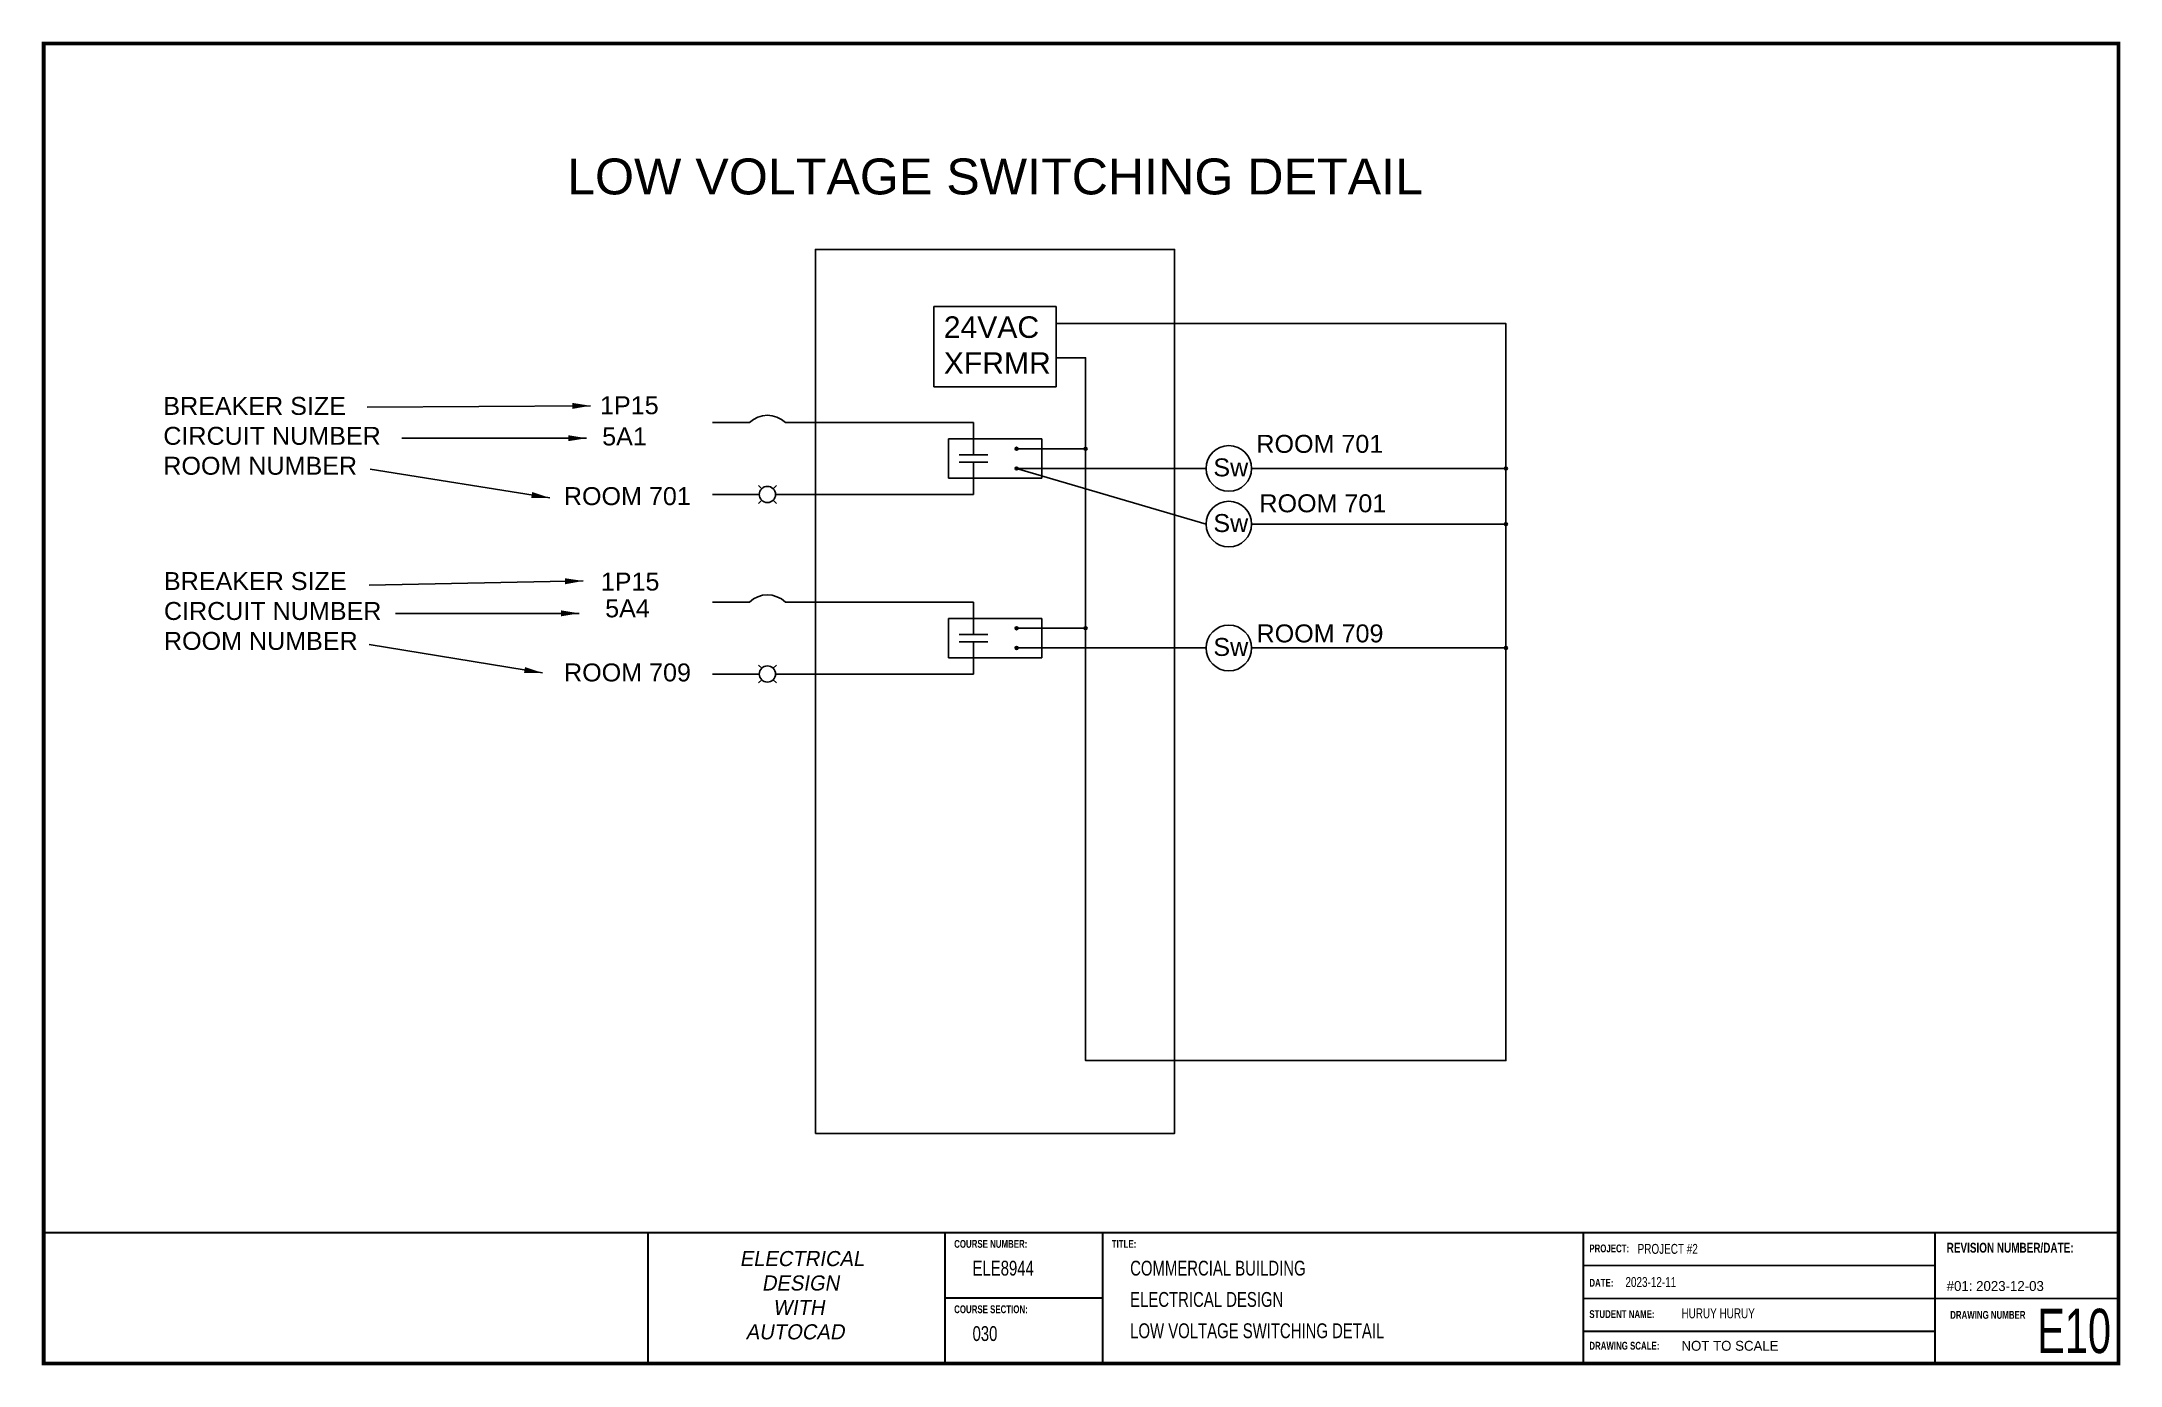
# Paper-space layout 'LV Switching' of a CAD drawing. Header units: millimetres. Extents: x 1 to 422, y 1 to 270.
# The model-space entities are those that its viewports show. They can reach past a viewport. Long polylines and large blocks are cut down to what shows.
import ezdxf
from ezdxf.enums import TextEntityAlignment as Align

# ---------------------------------------------------------------- set-up
doc = ezdxf.new("R2010")
doc.units = ezdxf.units.MM
for name, color, linetype in [('A-TL-LIN-BRDR', 5, 'Continuous'), ('A-TL-LIN-HORZ', 5, 'Continuous'), ('A-TL-LOGO', 5, 'Continuous'), ('A-TL-TXT-ARCH', 250, 'Continuous'), ('A-TL-TXT-RED', 1, 'Continuous'), ('E-NW-TAB-CCT', 5, 'Continuous')]:
    doc.layers.add(name, color=color, linetype=linetype)
doc.styles.add('ARCH', font='comic.ttf')
doc.styles.add('Arial', font='arial.ttf', dxfattribs={"height": 300})
doc.styles.get("Standard").update_dxf_attribs({"font": 'arial.ttf'})
doc.styles.add('TITLE', font='_romant.shx', dxfattribs={"oblique": 10, "bigfont": 'bigfont.shx'})
doc.styles.add('UNIV2', font='', dxfattribs={"width": 0.75, "height": 0.09375})
doc.styles.get('UNIV2').set_extended_font_data('Univers-Light-Normal', bold=True)
doc.dimstyles.get("Standard").update_dxf_attribs({"dimtxt": 0.18, "dimasz": 0.18, "dimexe": 0.18, "dimexo": 0.0625, "dimgap": 0.09, "dimtad": 0, "dimtih": 1, "dimtoh": 1, "dimdec": 4, "dimzin": 0, "dimdsep": 46, "dimtxsty": 'Standard', "dimcen": 0.09, "dimadec": 0, "dimazin": 0, "dimtfac": 1, "dimtdec": 4, "dimtofl": 0, "dimtmove": 0, "dimatfit": 3, "dimfxl": 1, "dimtolj": 1, "dimtzin": 0, "dimarcsym": 0})

# ---------------------------------------------------------------- blocks, each defined once
blk = doc.blocks.new('TITLEBLOCK TABLOID 17X11')
at = {"layer": 'A-TL-LIN-BRDR', "const_width": 79.4}
blk.add_lwpolyline([(0, 0), (41910, 0), (41910, 26670), (0, 26670)], close=True, dxfattribs=at)
at = {"layer": 'A-TL-LIN-BRDR', "const_width": 41.5}
for points in [[(-2, 2642), (41910, 2642)], [(12208, 2642), (12208, 0)], [(18210, 2642), (18210, 0)], [(21393, 2642), (21393, 0)], [(31100, 2642), (31100, 0)], [(38207, 2642), (38207, 0)], [(18210, 1321), (21393, 1321)]]:
    blk.add_lwpolyline(points, dxfattribs=at)
at = {"layer": 'A-TL-LIN-HORZ'}
for p, q in [((38207, 1979), (31100, 1979)), ((41910, 1315), (31100, 1315))]:
    blk.add_line(p, q, dxfattribs=at)
at = {"layer": 'A-TL-LIN-HORZ', "const_width": 41.5}
blk.add_lwpolyline([(38207, 652), (31100, 652)], dxfattribs=at)
at = {"layer": 'A-TL-TXT-ARCH', "style": 'ARCH', "width": 0.75}
for tag, p, height in [('PROJECT#', (32199, 2216), 200), ('COURSE', (18765, 1776), 300), ('TITLE1', (21948, 1776), 300), ('YYYY-MM-DD', (31952, 1546), 200), ('TITLE2', (21948, 1143), 300), ('FULL_NAME', (33083, 913), 200), ('SECTION', (18765, 455), 300), ('TITLE3', (21948, 511), 300)]:
    blk.add_attdef(tag, p, '', height=height, dxfattribs=at)
at = {"layer": 'A-TL-TXT-ARCH', "style": 'ARCH'}
for tag, p in [('REVISION', (38440, 1465)), ('SCALE', (33083, 257))]:
    blk.add_attdef(tag, p, '', height=200, dxfattribs=at)
at = {"layer": 'A-TL-TXT-ARCH', "style": 'ARCH', "width": 0.7}
blk.add_attdef('#', text='', height=900, dxfattribs=at).set_placement((41014, 658), align=Align.MIDDLE_CENTER)
at = {"layer": 'A-TL-TXT-RED', "style": 'TITLE', "oblique": 10}
for s, p in [('ELECTRICAL', (14061, 1967)), ('DESIGN', (14508, 1474)), ('WITH ', (14732, 980)), ('AUTOCAD', (14183, 487))]:
    blk.add_text(s, height=304.8, dxfattribs=at).set_placement(p)
at = {"layer": 'A-TL-TXT-RED', "style": 'UNIV2', "width": 0.75}
for s, height, p in [('COURSE NUMBER:', 158.75, (18393, 2337)), ('TITLE:', 158.8, (21576, 2337)), ('PROJECT:', 158.8, (31222, 2245)), ('REVISION NUMBER/DATE:', 200, (38440, 2239)), ('DATE:', 158.8, (31222, 1551)), ('COURSE SECTION:', 158.75, (18393, 1016)), ('STUDENT NAME:', 158.75, (31222, 918)), ('DRAWING NUMBER', 158.75, (38511, 902)), ('DRAWING SCALE:', 158.75, (31222, 279))]:
    blk.add_text(s, height=height, dxfattribs=at).set_placement(p)
blk = doc.blocks.new('CEILING SURFACE INCANDESCENT')
for p, q in [((174, 424), (219, 379)), ((424, 424), (378, 379)), ((219, 219), (174, 174)), ((378, 219), (424, 174))]:
    blk.add_line(p, q)
blk.add_circle((299, 299), 113)

msp = doc.modelspace()

# ---------------------------------------------------------------- hatches: boundary and pattern name
for points in [[(158124.3, 56252.1, 1), (158084.3, 56252.1, 1)], [(159084.9, 56252.1, 1), (159044.9, 56252.1, 1)], [(158124.3, 55977.1, 1), (158084.3, 55977.1, 1)], [(164935.3, 55977.1, 1), (164895.3, 55977.1, 1)], [(164935.3, 55202.1, 1), (164895.3, 55202.1, 1)], [(158124.3, 53752.1, 1), (158084.3, 53752.1, 1)], [(159084.9, 53752.1, 1), (159044.9, 53752.1, 1)], [(158124.3, 53477.1, 1), (158084.3, 53477.1, 1)], [(164935.3, 53477.1, 1), (164895.3, 53477.1, 1)]]:
    msp.add_hatch(color=256).paths.add_polyline_path(points)

# ---------------------------------------------------------------- linework, layer by layer
for p, q in [((154385.7, 56614.6), (153869.5, 56614.6)), ((157505.2, 56614.6), (154885.7, 56614.6)), ((157505.2, 56164.6), (157505.2, 56614.6)), ((157154.3, 56389.6), (158454.3, 56389.6)), ((157154.3, 56389.6), (157154.3, 55839.6)), ((157305.2, 56164.6), (157705.2, 56164.6)), ((158454.3, 56252.1), (158104.3, 56252.1)), ((158454.3, 56389.6), (158454.3, 55839.6)), ((158454.3, 56114.6), (158454.3, 56389.6)), ((158454.3, 56252.1), (159064.9, 56252.1)), ((157305.2, 56064.6), (157705.2, 56064.6)), ((157505.2, 56064.6), (157505.2, 55614.6)), ((158454.3, 55977.1), (158104.3, 55977.1)), ((158104.3, 55977.1), (160740.9, 55977.1)), ((158104.3, 55977.1), (160740.9, 55202.1)), ((158454.3, 55839.6), (158454.3, 56114.6)), ((161376, 55977.1), (164915.3, 55977.1)), ((154522.9, 55614.6), (153869.5, 55614.6)), ((157505.2, 55614.6), (154748.5, 55614.6)), ((158454.3, 55839.6), (157154.3, 55839.6)), ((161376, 55202.1), (164915.3, 55202.1)), ((154385.7, 54114.6), (153869.5, 54114.6)), ((157505.2, 54114.6), (154885.7, 54114.6)), ((157505.2, 53664.6), (157505.2, 54114.6)), ((157154.3, 53889.6), (158454.3, 53889.6)), ((157154.3, 53889.6), (157154.3, 53339.6)), ((158454.3, 53889.6), (158454.3, 53339.6)), ((158454.3, 53614.6), (158454.3, 53889.6)), ((157305.2, 53664.6), (157705.2, 53664.6)), ((157305.2, 53564.6), (157705.2, 53564.6)), ((157505.2, 53564.6), (157505.2, 53114.6)), ((158454.3, 53752.1), (158104.3, 53752.1)), ((158454.3, 53752.1), (159064.9, 53752.1)), ((158454.3, 53339.6), (158454.3, 53614.6)), ((158454.3, 53339.6), (157154.3, 53339.6)), ((158454.3, 53477.1), (158104.3, 53477.1)), ((158104.3, 53477.1), (160740.9, 53477.1)), ((161376, 53477.1), (164915.3, 53477.1)), ((154522.9, 53114.6), (153869.5, 53114.6)), ((157505.2, 53114.6), (154748.5, 53114.6))]:
    msp.add_line(p, q)
at = {"color": 6}
msp.add_lwpolyline([(155304.3, 46717.9), (155304.3, 59026.3), (160304.3, 59026.3), (160304.3, 46717.9)], close=True, dxfattribs=at)
msp.add_lwpolyline([(158654.3, 58231.7), (158654.3, 57113.6), (156954.3, 57113.6), (156954.3, 58231.7)], close=True)
msp.add_lwpolyline([(158654.3, 57994.2), (161104, 57994.2), (164915.3, 57994.2), (164915.3, 47732), (159064.9, 47732), (159064.9, 53752.1), (159064.9, 56252.1), (159064.9, 57519.2), (158654.3, 57519.2)])
for centre, radius in [((158104.3, 56252.1), 20), ((159064.9, 56252.1), 20), ((161058.5, 55977.1), 317.6), ((158104.3, 55977.1), 20), ((164915.3, 55977.1), 20), ((161058.5, 55202.1), 317.6), ((164915.3, 55202.1), 20), ((158104.3, 53752.1), 20), ((159064.9, 53752.1), 20), ((161058.5, 53477.1), 317.6), ((158104.3, 53477.1), 20), ((164915.3, 53477.1), 20)]:
    msp.add_circle(centre, radius)
for centre in [(154635.7, 56360.6), (154635.7, 53860.6)]:
    msp.add_arc(centre, 356.4, 45.45616, 134.54384)

# ---------------------------------------------------------------- block references
for p in [(154337.1, 55315.8), (154337.1, 52815.8)]:
    msp.add_blockref('CEILING SURFACE INCANDESCENT', p)

# ---------------------------------------------------------------- texts
at = {"insert": (157804.3, 59785.6), "char_height": 500, "attachment_point": 8, "style": 'Arial'}
msp.add_mtext_dynamic_manual_height_columns('LOW VOLTAGE SWITCHING DETAIL', width=18199.079, gutter_width=1500, heights=[0], dxfattribs=at)
at = {"attachment_point": 1, "style": 'Arial'}
for s, insert, char_height, width in [('24VAC\\PXFRMR', (157090.4, 58095), 300, 14976.755), ('BREAKER SIZE\\PCIRCUIT NUMBER\\PROOM NUMBER', (146227.5, 56973), 250, 29436.888), ('1P15', (152306.5, 56982.5), 250, 1290.43), ('5A1', (152336.3, 56547.6), 250, 1857.562), ('ROOM 701', (161442.2, 56444.5), 250, 15776.915), ('Sw', (160843.2, 56116.8), 250, 455.756), ('ROOM 701', (151803.2, 55716.7), 250, 15776.915), ('ROOM 701', (161484.3, 55616.8), 250, 15776.915), ('Sw', (160843.2, 55341.8), 250, 455.756), ('BREAKER SIZE\\PCIRCUIT NUMBER\\PROOM NUMBER', (146236.3, 54534.4), 250, 29436.888), ('1P15', (152317.3, 54527.4), 250, 1290.43), ('5A4', (152377.6, 54154.3), 250, 2454.446), ('Sw', (160843.2, 53616.8), 250, 455.756), ('ROOM 709', (161444.6, 53805.3), 250, 15857.947), ('ROOM 709', (151805.6, 53261.6), 250, 15857.947)]:
    msp.add_mtext(s, dxfattribs=dict(at, insert=insert, char_height=char_height, width=width))

# ---------------------------------------------------------------- leaders
for points in [[(152173.6, 56849.6), (149066.5, 56832.2)], [(152117.4, 56398.2), (149547.4, 56398.2)], [(151606.3, 55568), (149108.9, 55965.4)], [(152073.2, 54411), (149093.4, 54353.7)], [(152017, 53959.7), (149458.8, 53959.7)], [(151505.9, 53129.4), (149093.4, 53526.8)]]:
    msp.add_leader(points, dimstyle='Standard', override={"dimasz": 254})

psp = doc.layouts.new('LV Switching')

# ---------------------------------------------------------------- block references
at = {"layer": 'A-TL-LOGO'}
ref = psp.add_blockref('TITLEBLOCK TABLOID 17X11', (1.28, 1.65), dxfattribs=dict(at, xscale=0.01003927131073935, yscale=0.01003927131073935, zscale=0.01003927131073935))
ref.add_attrib('COURSE', 'ELE8944', (189.66, 19.48), dxfattribs={"layer": 'A-TL-TXT-ARCH', "height": 3.012, "style": 'ARCH', "width": 0.75})
ref.add_attrib('SECTION', '030', (189.66, 6.21), dxfattribs={"layer": 'A-TL-TXT-ARCH', "height": 3.012, "style": 'ARCH', "width": 0.75})
ref.add_attrib('TITLE1', 'COMMERCIAL BUILDING', (221.62, 19.48), dxfattribs={"layer": 'A-TL-TXT-ARCH', "height": 3.0118, "style": 'ARCH', "width": 0.75})
ref.add_attrib('TITLE2', 'ELECTRICAL DESIGN', (221.62, 13.13), dxfattribs={"layer": 'A-TL-TXT-ARCH', "height": 3.0118, "style": 'ARCH', "width": 0.75})
ref.add_attrib('TITLE3', 'LOW VOLTAGE SWITCHING DETAIL', (221.62, 6.78), dxfattribs={"layer": 'A-TL-TXT-ARCH', "height": 3.0118, "style": 'ARCH', "width": 0.75})
ref.add_attrib('PROJECT#', 'PROJECT #2', (324.53, 23.89), dxfattribs={"layer": 'A-TL-TXT-ARCH', "height": 2.008, "style": 'ARCH', "width": 0.75})
ref.add_attrib('YYYY-MM-DD', '2023-12-11', (322.05, 17.17), dxfattribs={"layer": 'A-TL-TXT-ARCH', "height": 2.008, "style": 'ARCH', "width": 0.75})
ref.add_attrib('FULL_NAME', 'HURUY HURUY ', (333.41, 10.82), dxfattribs={"layer": 'A-TL-TXT-ARCH', "height": 2.0079, "style": 'ARCH', "width": 0.75})
ref.add_attrib('SCALE', 'NOT TO SCALE', (333.41, 4.23), dxfattribs={"layer": 'A-TL-TXT-ARCH', "height": 2.0079, "style": 'ARCH'})
ref.add_attrib('REVISION', '#01: 2023-12-03', (387.19, 16.36), dxfattribs={"layer": 'A-TL-TXT-ARCH', "height": 2.0079, "style": 'ARCH'})
ref.add_attrib('#', 'E10', dxfattribs={"layer": 'A-TL-TXT-ARCH', "height": 9, "style": 'ARCH', "width": 0.7}).set_placement((413.02, 8.25), align=Align.MIDDLE_CENTER)

# ---------------------------------------------------------------- viewports
at = {"layer": 'E-NW-TAB-CCT'}
psp.add_viewport(center=(211.65, 148.79), size=(420.75, 241.2208), view_center_point=(159000.64, 53614.93), view_height=16557.91, dxfattribs=at)

doc.saveas('drawing.dxf')
